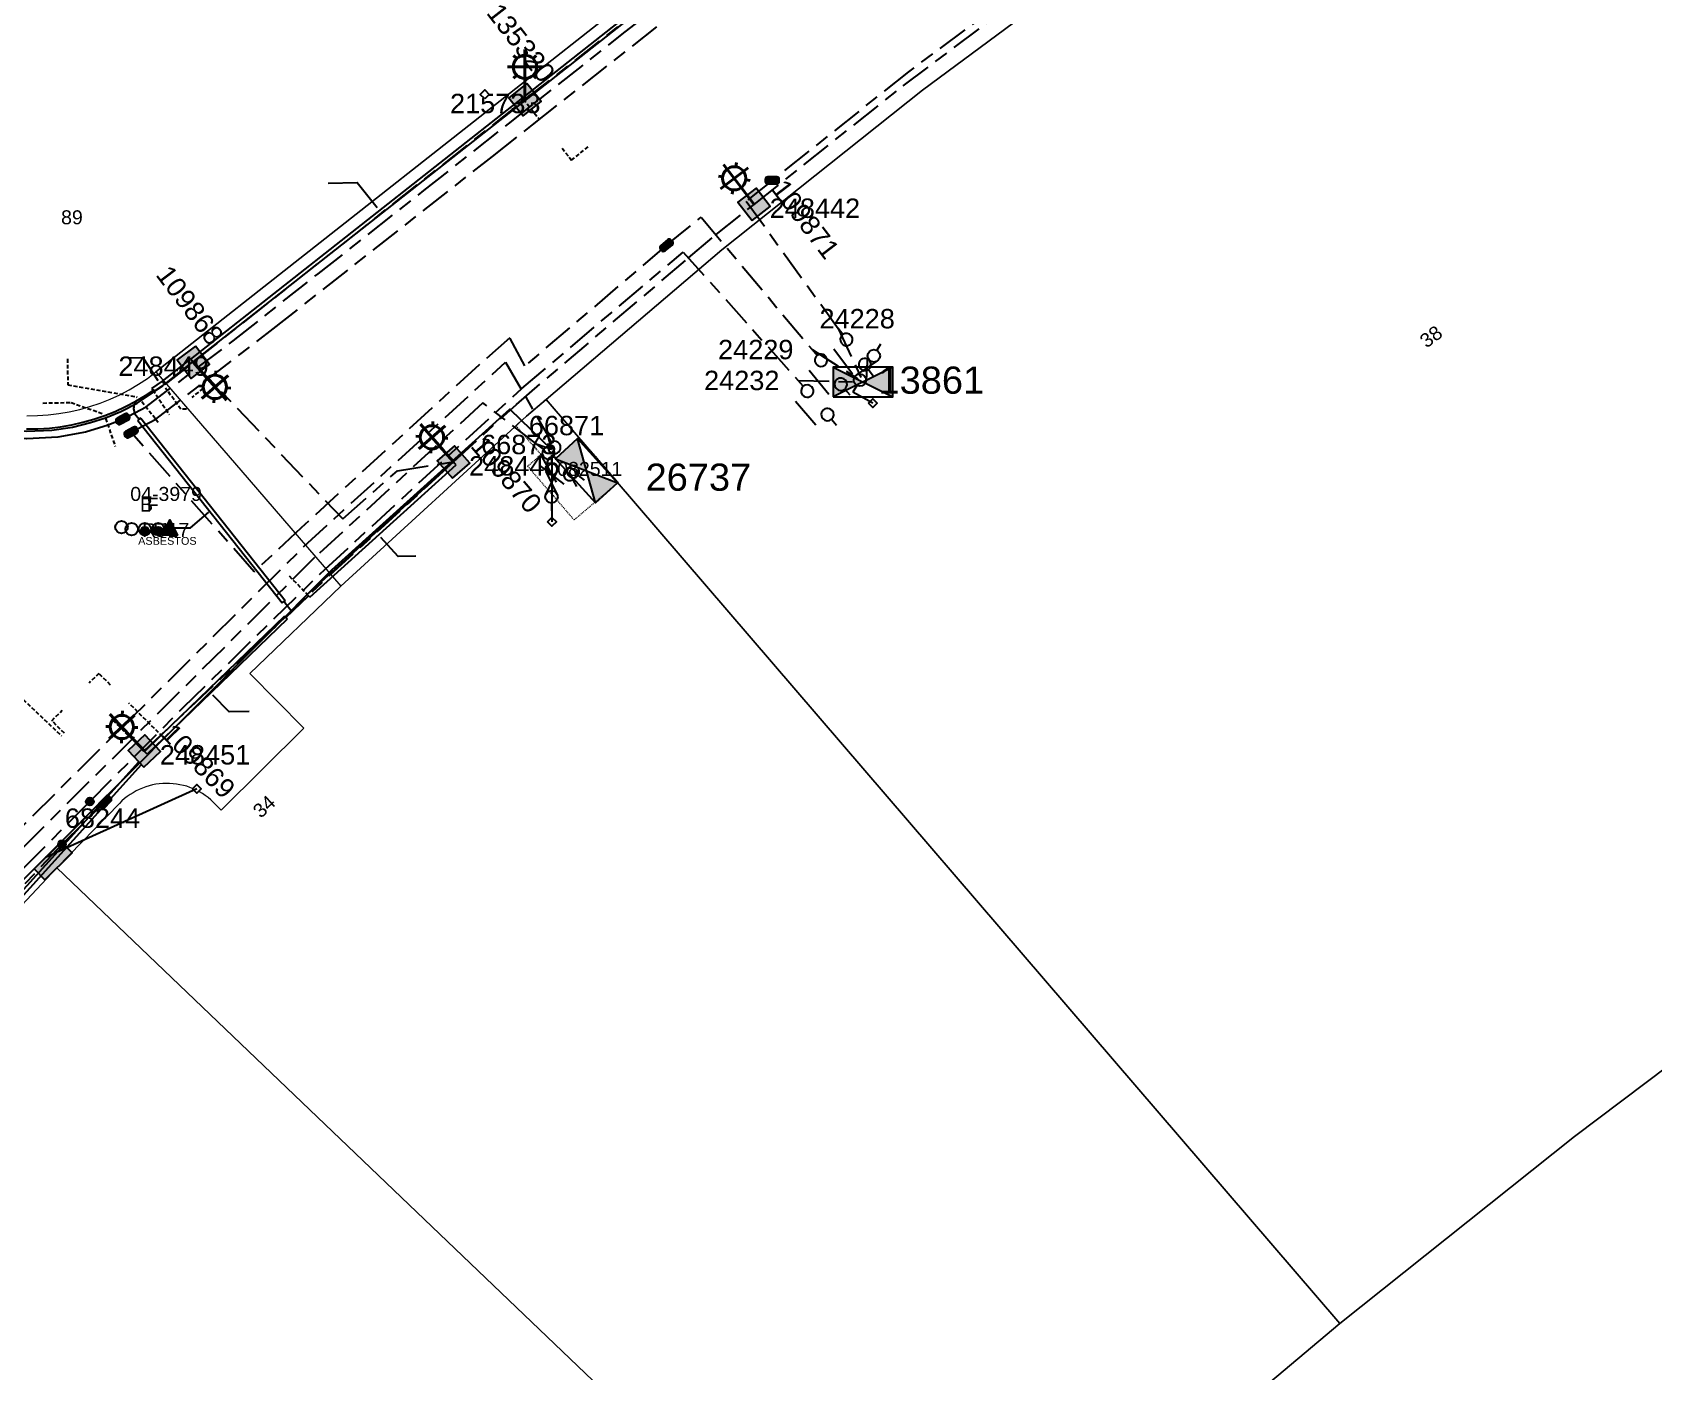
# Model space of a CAD drawing. Header units: metres. Extents: x 300847 to 302995, y 6235779 to 6237713.
# Drawn here: x 302286.1 to 302494.9, y 6236883.5 to 6237056.1 of the extents above; entities that cross this region are included whole.
import ezdxf
from ezdxf.enums import TextEntityAlignment as Align

# ---------------------------------------------------------------- set-up
doc = ezdxf.new("R2010")
doc.units = ezdxf.units.M
for name, pattern in [('Cable Exist UG', [8.2, 4, -1.2, 1.8, -1.2]), ('DASHED', [0.75, 0.5, -0.25]), ('HIDDEN', [0.375, 0.25, -0.125]), ('HIDDEN2', [0.1875, 0.125, -0.0625])]:
    doc.linetypes.add(name, pattern=pattern)
doc.layers.get('0').update_dxf_attribs({"color": 6})
for name, color, linetype, lineweight in [('Cadastre Buildings_SP_EXT', 9, 'Continuous', 5), ('Cadastre Land Parcels_SP_EXT', 9, 'Continuous', 5), ('Cadastre Other Property_SP_EXT', 9, 'HIDDEN', 5), ('Cadastre Roads_SP_EXT', 9, 'Continuous', 5)]:
    doc.layers.add(name, color=color, linetype=linetype, lineweight=lineweight)
for name, color, linetype in [('Duct_SP_EXT', 7, 'Continuous'), ('Equip_HV_EXT', 7, 'Continuous'), ('Equip_LV_EXT', 7, 'Continuous'), ('Equip_SL_EXT', 7, 'Continuous'), ('Equip_SP_SL_EXT', 7, 'Continuous'), ('Mains_HV_EXT', 7, 'Continuous'), ('Mains_LV_EXT', 7, 'Continuous'), ('Mains_SL_EXT', 7, 'Continuous'), ('Services_SP_EXT', 7, 'Continuous'), ('Sub_SP_EXT', 7, 'Continuous'), ('SupportsUG_SP_LV_EXT', 7, 'Continuous'), ('SupportsUG_SP_LV_SL_EXT', 7, 'Continuous'), ('Trench_SP_EXT', 7, 'Continuous'), ('UG_Details_SP_MISC', 7, 'Continuous')]:
    doc.layers.add(name, color=color, linetype=linetype)
doc.layers.add('UNKNOWN_FEATURES', color=1, linetype='DASHED', plot=False)
doc.styles.add('COLUMN_LABEL', font='arial.ttf')
doc.styles.add('iecARIAL', font='arial.ttf', dxfattribs={"height": 2})
doc.styles.add('iecNAME', font='times.ttf')
doc.styles.add('POLE_LABEL', font='arial.ttf')
doc.styles.get("Standard").update_dxf_attribs({"font": 'arial.ttf'})
doc.styles.add('SWITCH_LABEL', font='arial.ttf', dxfattribs={"height": 2.5})
doc.linetypes.add('Cable E UG', pattern='A,6,-0.5,["E",Standard,S=1.7,R=0,X=0.5,Y=-1],-2.9', length=9.4)

# ---------------------------------------------------------------- blocks, each defined once
blk = doc.blocks.new('SUB_PADMOUNT_EXT')
for points in [[(0, 0), (-3.84, 1.92), (-3.84, -1.92)], [(0, 0), (3.84, 1.92), (3.84, -1.92)]]:
    blk.add_hatch(color=256).paths.add_polyline_path(points)
for p, q in [((3.84, 1.92), (-3.84, -1.92)), ((-3.84, 1.92), (3.84, -1.92))]:
    blk.add_line(p, q)
blk.add_lwpolyline([(-3.84, -1.92), (3.84, -1.92), (3.84, 1.92), (-3.84, 1.92)], close=True)
for tag, height, flags, p in [('ASSET_NUM', 3.5, 8, (2, 2)), ('STREET_CODE', 0.2, 9, (1.5, 0)), ('CONSTRUCTED_VOLTAGE', 0.2, 9, (1.5, -0.2)), ('OPERATING_VOLTAGE', 0.2, 9, (1.5, -0.6)), ('ORIENTATION', 0.2, 9, (1.5, -0.8)), ('OWNED_BY', 0.2, 9, (1.5, -1)), ('OPERATED_BY', 0.2, 9, (1.5, -1.2)), ('SECONDARY_VOLTAGE', 0.2, 9, (1.5, -1.6)), ('STATE', 0.2, 9, (1.5, -1.8)), ('NO_PHASES', 0.2, 9, (1.5, -0.4)), ('MAINTAINED_BY', 0.2, 9, (1.5, -1.4)), ('PARENT', 0.2, 9, (1.5, -2)), ('SUBSTATION_TYPE', 0.2, 9, (1.5, -2.2)), ('STREETNAME', 0.2, 9, (1.5, -3)), ('SUBURB', 0.2, 9, (1.5, -3.2)), ('Z', 0.2, 1, (1.5, -3.6)), ('USAGE', 0.2, 9, (1.5, -2.4)), ('LEGEND', 0.2, 9, (1.5, -2.6)), ('LOCATION', 0.2, 9, (1.5, -2.8)), ('NOTES', 0.2, 9, (1.5, -3.4))]:
    blk.add_attdef(tag, text='', height=height, dxfattribs=dict(flags=flags)).set_placement(p, align=Align.MIDDLE_LEFT)
blk = doc.blocks.new('*U62')
for points in [[(0, 0), (-4, 1.55), (-1.16, 4.13)], [(0, 0), (1.16, -4.13), (4, -1.55)]]:
    blk.add_hatch(color=256).paths.add_polyline_path(points)
for p, q in [((1.16, -4.13), (-1.16, 4.13)), ((-4, 1.55), (4, -1.55))]:
    blk.add_line(p, q)
blk.add_lwpolyline([(4, -1.55), (-1.16, 4.13), (-4, 1.55), (1.16, -4.13)], close=True)
for tag, height, flags, p in [('ASSET_NUM', 3.5, 8, (2, 2)), ('STREET_CODE', 0.2, 9, (1.5, 0)), ('CONSTRUCTED_VOLTAGE', 0.2, 9, (1.5, -0.2)), ('OPERATING_VOLTAGE', 0.2, 9, (1.5, -0.6)), ('ORIENTATION', 0.2, 9, (1.5, -0.8)), ('OWNED_BY', 0.2, 9, (1.5, -1)), ('OPERATED_BY', 0.2, 9, (1.5, -1.2)), ('SECONDARY_VOLTAGE', 0.2, 9, (1.5, -1.6)), ('STATE', 0.2, 9, (1.5, -1.8)), ('NO_PHASES', 0.2, 9, (1.5, -0.4)), ('MAINTAINED_BY', 0.2, 9, (1.5, -1.4)), ('PARENT', 0.2, 9, (1.5, -2)), ('SUBSTATION_TYPE', 0.2, 9, (1.5, -2.2)), ('STREETNAME', 0.2, 9, (1.5, -3)), ('SUBURB', 0.2, 9, (1.5, -3.2)), ('Z', 0.2, 1, (1.5, -3.6)), ('USAGE', 0.2, 9, (1.5, -2.4)), ('LEGEND', 0.2, 9, (1.5, -2.6)), ('LOCATION', 0.2, 9, (1.5, -2.8)), ('NOTES', 0.2, 9, (1.5, -3.4))]:
    blk.add_attdef(tag, text='', height=height, dxfattribs=dict(flags=flags)).set_placement(p, align=Align.MIDDLE_LEFT)
blk = doc.blocks.new('COLUMN_EXT')
blk.add_hatch(color=256).paths.add_polyline_path([(-1.49, 1.48), (-1.49, -1.49), (1.48, -1.49), (1.48, 1.48)])
blk.add_lwpolyline([(-1.49, -1.49), (1.48, -1.49), (1.48, 1.48), (-1.49, 1.48)], close=True)
for tag, height, style, flags, p in [('ASSET_NUM', 2.5, 'COLUMN_LABEL', 8, (2, 2)), ('STRUCTURE_PLANT_NUMBER', 0.2, 'POLE_LABEL', 9, (1.81, 0.03)), ('STREET_CODE', 0.2, 'COLUMN_LABEL', 9, (1.81, -0.2))]:
    blk.add_attdef(tag, text='', height=height, dxfattribs=dict(style=style, flags=flags)).set_placement(p, align=Align.MIDDLE_LEFT)
at = {"flags": 9}
for tag, p in [('COLUMN_TYPE', (1.81, -0.4)), ('OWNED_BY', (1.81, -0.6)), ('STATE', (1.81, -0.8)), ('USAGE', (1.81, -1)), ('STREETNAME', (1.81, -1.6)), ('SUBURB', (1.81, -1.8)), ('LEGEND', (1.81, -1.2)), ('LOCATION', (1.81, -1.4)), ('NOTES', (1.81, -2))]:
    blk.add_attdef(tag, text='', height=0.2, dxfattribs=at).set_placement(p, align=Align.MIDDLE_LEFT)
at = {"flags": 1}
blk.add_attdef('Z', (1.81, -2.35), '', height=0.2, dxfattribs=at)
blk = doc.blocks.new('PILLAR_EXT')
blk.add_hatch(color=256).paths.add_polyline_path([(-2.475, 0.99), (-2.475, -0.99), (2.475, -0.99), (2.475, 0.99)])
blk.add_lwpolyline([(-2.475, -0.99), (2.475, -0.99), (2.475, 0.99), (-2.475, 0.99)], close=True)
at = {"style": 'iecARIAL', "flags": 8}
blk.add_attdef('ASSET_NUM', (1.5, 3.5), '', height=2.5, dxfattribs=at)
for tag, p, flags in [('OWNED_BY', (0, -0.2), 9), ('STATE', (0, -0.4), 9), ('SUPPORT_TYPE', (0, -0.6), 9), ('STREETNAME', (0, -1.8), 9), ('SUBURB', (0, -2), 1), ('USAGE', (0, -0.8), 9), ('LEGEND', (0, -1), 9), ('LOCATION', (0, -1.2), 9), ('NOTES', (0, -1.4), 9), ('PARENT', (0, -1.6), 9)]:
    blk.add_attdef(tag, p, '', height=0.2, dxfattribs=dict(flags=flags))
blk = doc.blocks.new('DUCT_EXT')
blk.add_circle((0, 0.8), 0.8)
at = {"flags": 1}
blk.add_attdef('Z', (0, 0), '', height=0.2, dxfattribs=at)
at = {"flags": 9}
for tag, p in [('DUCT_CODE', (0, 0)), ('XSECT_TYPE', (0, -0.2)), ('STATE', (0, -0.6)), ('FB_REFERENCE', (0, -0.4)), ('NOTES', (0, -0.8))]:
    blk.add_attdef(tag, text='', height=0.2, dxfattribs=at).set_placement(p, align=Align.MIDDLE_LEFT)
blk = doc.blocks.new('SL_LANTERN_EXT')
at = {"lineweight": 40}
for p, q in [((0, 1.97), (0, 6.47)), ((-2.25, 4.22), (2.25, 4.22)), ((-1.46, 5.68), (-1.06, 5.28)), ((1.46, 5.68), (1.06, 5.28)), ((-1.46, 2.76), (-1.06, 3.16)), ((0, 0), (0, 2.72)), ((1.46, 2.76), (1.06, 3.16))]:
    blk.add_line(p, q, dxfattribs=at)
blk.add_circle((0, 4.22), 1.5, dxfattribs=at)
at = {"style": 'iecARIAL', "flags": 8}
blk.add_attdef('ASSET_NUM', (1.5, 1.5), '', height=2.5, dxfattribs=at)
for tag, p, height, flags in [('OPERATING_VOLTAGE', (0.98, -1.65), 0.2, 9), ('ORIENTATION', (0.98, -1.85), 0.2, 9), ('OWNED_BY', (0.98, -2.05), 0.2, 9), ('STATE', (0.98, -2.25), 0.2, 9), ('CONSTRUCTED_VOLTAGE', (0.98, -0.65), 0.2, 9), ('CONTROL_TYPE', (0.98, -0.85), 0.2, 9), ('LANTERN_PURPOSE', (0.98, -1.05), 0.2, 9), ('LANTERN_TYPE', (0.98, -1.25), 0.2, 9), ('NO_PHASES', (0.98, -1.45), 0.2, 9), ('LNUMBER', (2.18, -3.25), 2.5, 8), ('USAGE', (0.98, -2.45), 0.2, 9), ('CEXIST', (0.98, -2.65), 0.2, 9), ('CNEW', (0.98, -2.85), 0.2, 9), ('CNUMBER', (0.98, -3.05), 0.2, 9), ('CREMOVE', (0.98, -3.25), 0.2, 9), ('CREPLACE', (0.98, -3.45), 0.2, 9), ('LKINGHEIGHT', (0.98, -3.65), 0.2, 9), ('LBRACKET', (0.98, -3.85), 0.2, 9), ('LBRACKETVOCAB', (0.98, -4.05), 0.2, 9), ('LCATEGORY', (0.98, -4.25), 0.2, 9), ('LCHARGE1', (0.98, -4.45), 0.2, 9), ('LCHARGE1PERCENT', (0.98, -4.65), 0.2, 9), ('LCHARGE2', (0.98, -4.85), 0.2, 9), ('LCHARGE2PERCENT', (0.98, -5.05), 0.2, 9), ('LCHARGE3', (0.98, -5.25), 0.2, 9), ('LCHARGE3PERCENT', (0.98, -5.45), 0.2, 9), ('LEXIST', (0.98, -5.65), 0.2, 9), ('LLAMP', (0.98, -5.85), 0.2, 9), ('LLAMPVOCAB', (0.98, -6.05), 0.2, 9), ('LMAST', (0.98, -6.25), 0.2, 9), ('LMASTVOCAB', (0.98, -6.45), 0.2, 9), ('LNEW', (0.98, -6.65), 0.2, 9), ('LANTNUMBER', (0.98, -6.85), 0.2, 9), ('LOUTREACH', (0.98, -7.25), 0.2, 9), ('LOUTREACHVOCAB', (0.98, -7.45), 0.2, 9), ('LRATECODE', (0.98, -7.65), 0.2, 9), ('LREMOVE', (0.98, -7.85), 0.2, 9), ('LREPLACE', (0.98, -8.05), 0.2, 9), ('LTYPE', (0.98, -8.25), 0.2, 9), ('LTYPEVOCAB', (0.98, -8.45), 0.2, 9), ('STREETNAME', (0.98, -9.25), 0.2, 9), ('SUBURB', (0.98, -9.45), 0.2, 1), ('LEGEND', (0.98, -8.65), 0.2, 9), ('LOCATION', (0.98, -8.85), 0.2, 9), ('NOTES', (0.98, -9.05), 0.2, 9)]:
    blk.add_attdef(tag, p, '', height=height, dxfattribs=dict(flags=flags))
blk = doc.blocks.new('CCP_EXT')
at = {"flags": 9}
for tag, p in [('STATE', (0, -1.8)), ('NOTES', (0, -2))]:
    blk.add_attdef(tag, text='', height=0.2, dxfattribs=at).set_placement(p, align=Align.MIDDLE_LEFT)
blk.add_wipeout([(0, 0.57), (0.57, 0), (0, -0.57), (-0.57, 0)])
blk.add_lwpolyline([(-0.57, 0), (0, 0.57), (0.57, 0), (0, -0.57), (-0.57, 0)])
at = {"flags": 1}
blk.add_attdef('Z', (0, 0), '', height=0.2, dxfattribs=at)
at = {"flags": 9}
for tag, p in [('CCP_TYPE', (0, 0)), ('CONSTRUCTED_VOLTAGE', (0, -0.2)), ('OPERATING_VOLTAGE', (0, -0.6)), ('ORIENTATION', (0, -0.8)), ('OWNED_BY', (0, -1)), ('NO_PHASES', (0, -0.4)), ('USAGE', (0, -1.2)), ('LEGEND', (0, -1.4)), ('LIFE_SUPPORT', (0, -1.6))]:
    blk.add_attdef(tag, text='', height=0.2, dxfattribs=at).set_placement(p, align=Align.MIDDLE_LEFT)
blk = doc.blocks.new('HV_STJ_EXT')
h = blk.add_hatch(color=256)
edge = h.paths.add_edge_path()
edge.add_ellipse((-0.59, 0.13), major_axis=(0.226, 0.226), ratio=1, start_angle=45, end_angle=135)
edge.add_line((-0.91, 0.13), (-0.91, -0.13))
edge.add_ellipse((-0.59, -0.13), major_axis=(0.226, 0.226), ratio=1, start_angle=135, end_angle=225)
edge.add_line((-0.59, -0.45), (0.59, -0.45))
edge.add_ellipse((0.59, -0.13), major_axis=(-0.226, 0.226), ratio=1, start_angle=135, end_angle=225)
edge.add_line((0.91, -0.13), (0.91, 0.13))
edge.add_ellipse((0.59, 0.13), major_axis=(-0.226, 0.226), ratio=1, start_angle=225, end_angle=315)
edge.add_line((0.59, 0.45), (-0.59, 0.45))
blk.add_lwpolyline([(-0.91, 0.13), (-0.91, -0.13, 0.414214), (-0.59, -0.45), (0.59, -0.45, 0.414214), (0.91, -0.13), (0.91, 0.13, 0.414214), (0.59, 0.45), (-0.59, 0.45, 0.414214)], format="xyb", close=True)
for tag, flags, p in [('ORIENTATION', 9, (1.5, 0)), ('Z', 1, (1.5, -0.8)), ('USAGE', 9, (1.5, -0.2)), ('LEGEND', 9, (1.5, -0.4)), ('NOTES', 9, (1.5, -0.6))]:
    blk.add_attdef(tag, text='', height=0.2, dxfattribs=dict(flags=flags)).set_placement(p, align=Align.MIDDLE_LEFT)
blk = doc.blocks.new('SL_STJ_EXT')
h = blk.add_hatch(color=256)
edge = h.paths.add_edge_path()
edge.add_ellipse((-0.59, 0.13), major_axis=(0.226, 0.226), ratio=1, start_angle=45, end_angle=135)
edge.add_line((-0.91, 0.13), (-0.91, -0.13))
edge.add_ellipse((-0.59, -0.13), major_axis=(0.226, 0.226), ratio=1, start_angle=135, end_angle=225)
edge.add_line((-0.59, -0.45), (0.59, -0.45))
edge.add_ellipse((0.59, -0.13), major_axis=(-0.226, 0.226), ratio=1, start_angle=135, end_angle=225)
edge.add_line((0.91, -0.13), (0.91, 0.13))
edge.add_ellipse((0.59, 0.13), major_axis=(-0.226, 0.226), ratio=1, start_angle=225, end_angle=315)
edge.add_line((0.59, 0.45), (-0.59, 0.45))
blk.add_lwpolyline([(-0.91, 0.13), (-0.91, -0.13, 0.414214), (-0.59, -0.45), (0.59, -0.45, 0.414214), (0.91, -0.13), (0.91, 0.13, 0.414214), (0.59, 0.45), (-0.59, 0.45, 0.414214)], format="xyb", close=True)
at = {"flags": 1}
blk.add_attdef('Z', (0, 0), '', height=0.2, dxfattribs=at)
at = {"flags": 9}
for tag, p in [('ORIENTATION', (0, 0)), ('USAGE', (0, -0.2)), ('LEGEND', (0, -0.4)), ('NOTES', (0, -0.6))]:
    blk.add_attdef(tag, text='', height=0.2, dxfattribs=at).set_placement(p, align=Align.MIDDLE_LEFT)
blk = doc.blocks.new('WARNING_FEATURE_EXT')
h = blk.add_hatch(color=2)
h.dxf.hatch_style = 1
h.paths.add_polyline_path([(0, 1.99), (-0.99, 0), (1, 0)])
at = {"color": 18, "true_color": 0x000000}
blk.add_lwpolyline([(-0.99, 0), (0, 1.99), (1, 0)], close=True, dxfattribs=at)
at = {"color": 18, "true_color": 0x000000, "insert": (0, 0.87), "char_height": 1.5, "attachment_point": 5, "line_spacing_factor": 1.5, "style": 'iecNAME'}
blk.add_mtext_dynamic_manual_height_columns('!', width=1.5, gutter_width=4, heights=[0], dxfattribs=at)
at = {"color": 2, "flags": 1}
for tag, p in [('STATE', (1.19, 2.01)), ('HAZMAT_ID', (1.19, 0.72))]:
    blk.add_attdef(tag, p, '', height=0.8, dxfattribs=at)
at = {"color": 2}
blk.add_attdef('WARNING_TYPE', text='', height=1, dxfattribs=at).set_placement((-4.07, -1.22), (4.88, -1.22), align=Align.ALIGNED)
at = {"color": 2, "flags": 1}
blk.add_attdef('WARNING_DESC', text='', height=0.8, dxfattribs=at).set_placement((1.19, -0.56), align=Align.MIDDLE_CENTER)
blk = doc.blocks.new('LV_UG_DFUSE_CLOSED_EXT')
for points in [[(1, 0), (0, 0)], [(5.04, 0.73), (2.16, -0.72)], [(5.05, -0.71), (2.16, 0.72)], [(6.2, 0.01), (7.2, 0.01)]]:
    blk.add_lwpolyline(points)
for centre in [(1.8, 0), (5.4, 0.01)]:
    blk.add_circle(centre, 0.8)
at = {"flags": 9}
for tag, p in [('ACTUAL_STATUS', (0, 0)), ('CONSTRUCTED_VOLTAGE', (0, -0.2)), ('OPERATING_VOLTAGE', (0, -0.6)), ('ORIENTATION', (0, -0.8)), ('STATE', (0, -1)), ('SWITCH_TYPE', (0, -1.2)), ('NO_PHASES', (0, -0.4)), ('USAGE', (0, -1.4)), ('NOTES', (0, -1.6))]:
    blk.add_attdef(tag, text='', height=0.2, dxfattribs=at).set_placement(p, align=Align.MIDDLE_LEFT)
at = {"flags": 1}
blk.add_attdef('Z', (0, 0), '', height=0.2, dxfattribs=at)
blk = doc.blocks.new('SWG_HOLEC_SU_EXT')
blk.add_line((1.8, -2), (5.8, -2))
for points in [[(1, 0), (0, 0)], [(6.6, 0), (7.6, 0)]]:
    blk.add_lwpolyline(points)
for points in [[(1.8, -0.8, 1), (1.8, 0.8, 1)], [(5.8, -0.8, 1), (5.8, 0.8, 1)]]:
    blk.add_lwpolyline(points, format="xyb", close=True)
at = {"style": 'SWITCH_LABEL', "flags": 8}
blk.add_attdef('ASSET_NUM', text='', height=2.5, rotation=179.9544, dxfattribs=at).set_placement((-2.4, 0), align=Align.MIDDLE_LEFT)
at = {"flags": 1}
blk.add_attdef('Z', (0, 0), '', height=0.2, dxfattribs=at)
at = {"flags": 9}
for tag, p in [('ACTUAL_STATUS', (0, -0.4)), ('CONSTRUCTED_VOLTAGE', (0, -0.6)), ('OPERATING_VOLTAGE', (0, -1)), ('ORIENTATION', (0, -1.2)), ('OWNED_BY', (0, -1.4)), ('STATE', (0, -1.8)), ('SWITCH_TYPE', (0, -2)), ('NO_PHASES', (0, -0.8)), ('PARENT', (0, -1.6)), ('STREETNAME', (0, -2.6)), ('SUBURB', (0, -2.8)), ('USAGE', (0, -2.2)), ('LOCATION', (0, -2.4)), ('NOTES', (0, -3))]:
    blk.add_attdef(tag, text='', height=0.2, dxfattribs=at).set_placement(p, align=Align.MIDDLE_LEFT)
at = {"style": 'SWITCH_LABEL', "flags": 9}
blk.add_attdef('STREET_CODE', text='', height=0.2, dxfattribs=at).set_placement((0, -0.2), align=Align.MIDDLE_LEFT)
blk = doc.blocks.new('CABLE_LARGE_EXT')
h = blk.add_hatch(color=256)
edge = h.paths.add_edge_path()
edge.add_arc((0, 0.55), 0.55, 0, 360)
blk.add_circle((0, 0.55), 0.55)
at = {"flags": 1}
blk.add_attdef('Z', (0, 0), '', height=0.2, dxfattribs=at)
at = {"flags": 9}
for tag, p in [('COND_CODE', (0, 0)), ('STATE', (0, -0.4)), ('XSECT_SIZE', (0, -0.6)), ('FB_REFERENCE', (0, -0.2)), ('NOTES', (0, -0.8))]:
    blk.add_attdef(tag, text='', height=0.2, dxfattribs=at).set_placement(p, align=Align.MIDDLE_LEFT)
blk = doc.blocks.new('CONNECTOR_NODE_EXT')
h = blk.add_hatch(color=256)
edge = h.paths.add_edge_path()
edge.add_arc((0, 0), 0.5, 0, 360)
blk.add_circle((0, 0), 0.5)
at = {"flags": 1}
blk.add_attdef('Z', (0, 0), '', height=0.2, dxfattribs=at)
at = {"flags": 9}
for tag, p in [('CONNECTOR_TYPE', (0, 0)), ('CONSTRUCTED_VOLTAGE', (0, -0.2)), ('OPERATING_VOLTAGE', (0, -0.6)), ('ORIENTATION', (0, -0.8)), ('SUBTYPE', (0, -1)), ('NO_PHASES', (0, -0.4)), ('USAGE', (0, -1.2)), ('NOTES', (0, -1.4))]:
    blk.add_attdef(tag, text='', height=0.2, dxfattribs=at).set_placement(p, align=Align.MIDDLE_LEFT)

msp = doc.modelspace()

# ---------------------------------------------------------------- linework, layer by layer
at = {"layer": 'Cadastre Buildings_SP_EXT', "linetype": 'Continuous'}
msp.add_lwpolyline([(302377.81, 6236822.83), (302399.73, 6236842.73), (302289.25, 6236948.42), (302281.44, 6236940.14), (302254.84, 6236910.48), (302229.5, 6236879.76), (302227.6, 6236877.35), (302251.57, 6236858.36), (302341.24, 6236787.36), (302377.81, 6236822.83)], close=True, dxfattribs=at)
at = {"layer": 'Cadastre Land Parcels_SP_EXT', "linetype": 'Continuous'}
for points in [[(302285.37, 6237006.69), (302286.75, 6237006.7), (302288.12, 6237006.79), (302289.49, 6237006.96), (302290.85, 6237007.19), (302292.19, 6237007.49), (302293.51, 6237007.86), (302294.82, 6237008.3), (302296.1, 6237008.81), (302297.35, 6237009.39), (302298.57, 6237010.03), (302299.75, 6237010.73), (302300.9, 6237011.5), (302302, 6237012.32), (302386.66, 6237079.03), (302386.66, 6237079.03), (302391.02, 6237085.88), (302391.54, 6237094.17), (302387.57, 6237101.46), (302322.65, 6237167.31), (302277.35, 6237159.9)], [(302700.23, 6237054.26), (302672.28, 6237038.95), (302628.91, 6237013.34), (302593.48, 6236991.08), (302558.67, 6236967.87), (302521.29, 6236941.39), (302484.7, 6236913.81), (302454.49, 6236889.72), (302415.57, 6236856.98)], [(302415.57, 6236856.98), (302454.49, 6236889.72), (302454.49, 6236889.72), (302352.25, 6237008.78), (302349.75, 6237006.64), (302325.83, 6236984.71), (302314.1, 6236973.47), (302321.07, 6236966.43), (302310.41, 6236955.87), (302309.4, 6236956.89), (302309.07, 6236957.2), (302308.73, 6236957.48), (302308.37, 6236957.75), (302307.99, 6236958), (302307.61, 6236958.23), (302307.22, 6236958.44), (302306.81, 6236958.62), (302306.39, 6236958.79), (302305.97, 6236958.94), (302305.54, 6236959.06), (302305.1, 6236959.15), (302304.66, 6236959.23), (302304.22, 6236959.28), (302303.77, 6236959.31), (302303.32, 6236959.32), (302302.88, 6236959.3), (302302.43, 6236959.26), (302301.99, 6236959.2), (302301.55, 6236959.11), (302301.12, 6236959), (302300.69, 6236958.87), (302300.27, 6236958.71), (302299.86, 6236958.54), (302299.46, 6236958.34), (302299.07, 6236958.12), (302298.69, 6236957.88), (302298.32, 6236957.62), (302297.97, 6236957.35), (302297.63, 6236957.05), (302297.31, 6236956.74), (302289.25, 6236948.42), (302399.73, 6236842.73)]]:
    msp.add_lwpolyline(points, dxfattribs=at)
msp.add_lwpolyline([(302506.58, 6237061.41), (302482.27, 6237105.06), (302454.48, 6237087.15), (302432.48, 6237071.92), (302427.3, 6237068.33), (302400.76, 6237048.62), (302374.88, 6237028.04), (302352.25, 6237008.78), (302454.49, 6236889.72), (302484.7, 6236913.81), (302521.29, 6236941.39), (302558.67, 6236967.87), (302542.48, 6236996.95), (302526.56, 6237025.53), (302506.58, 6237061.41)], close=True, dxfattribs=at)
at = {"layer": 'Duct_SP_EXT'}
for p, q in [((302386.93, 6237077.38), (302349.2, 6237047.65)), ((302387.22, 6237077), (302349.5, 6237047.27)), ((302349.2, 6237047.65), (302349.35, 6237047.46)), ((302349.2, 6237047.65), (302349.35, 6237047.46)), ((302349.5, 6237047.27), (302349.35, 6237047.46)), ((302349.5, 6237047.27), (302349.35, 6237047.46)), ((302302.86, 6237011.14), (302306.48, 6237013.99)), ((302303.14, 6237010.75), (302306.78, 6237013.61)), ((302306.48, 6237013.99), (302306.63, 6237013.8)), ((302306.48, 6237013.99), (302306.63, 6237013.8)), ((302306.78, 6237013.61), (302306.63, 6237013.8)), ((302306.78, 6237013.61), (302306.63, 6237013.8)), ((302301.48, 6237010.21), (302302.86, 6237011.14)), ((302302.86, 6237011.14), (302303, 6237010.94)), ((302301.48, 6237010.21), (302301.61, 6237010.01)), ((302301.74, 6237009.81), (302301.61, 6237010.01)), ((302301.74, 6237009.81), (302303.14, 6237010.75)), ((302303.14, 6237010.75), (302303, 6237010.94)), ((302299.68, 6237006.09), (302299.86, 6237006.24)), ((302299.68, 6237006.09), (302318.28, 6236982.6)), ((302300.05, 6237006.39), (302299.86, 6237006.24)), ((302300.05, 6237006.39), (302318.66, 6236982.9)), ((302321.5, 6236983.67), (302340.33, 6237000.73)), ((302340.33, 6237000.73), (302340.5, 6237000.55)), ((302340.66, 6237000.37), (302340.5, 6237000.55)), ((302321.82, 6236983.32), (302340.66, 6237000.37)), ((302318.28, 6236982.6), (302318.47, 6236982.75)), ((302318.66, 6236982.9), (302318.47, 6236982.75)), ((302321.5, 6236983.67), (302321.66, 6236983.49)), ((302321.82, 6236983.32), (302321.66, 6236983.49)), ((302318.58, 6236980.84), (302302.7, 6236965.51)), ((302318.91, 6236980.49), (302303.03, 6236965.16)), ((302318.58, 6236980.84), (302318.74, 6236980.67)), ((302318.91, 6236980.49), (302318.74, 6236980.67)), ((302302.7, 6236965.51), (302300.55, 6236963.41)), ((302303.03, 6236965.16), (302300.89, 6236963.07)), ((302302.7, 6236965.51), (302302.87, 6236965.34)), ((302302.7, 6236965.51), (302302.87, 6236965.34)), ((302303.03, 6236965.16), (302302.87, 6236965.34)), ((302303.03, 6236965.16), (302302.87, 6236965.34)), ((302300.55, 6236963.41), (302300.72, 6236963.24)), ((302300.89, 6236963.07), (302300.72, 6236963.24))]:
    msp.add_line(p, q, dxfattribs=at)
at = {"layer": 'Duct_SP_EXT', "linetype": 'Continuous'}
for points in [[(302324.18, 6237036.66), (302327.93, 6237036.73), (302330.49, 6237033.5)], [(302298.5, 6237014.15), (302300.3, 6237014.19), (302302.27, 6237011.24)], [(302335.5, 6236988.61), (302333.2, 6236988.56), (302330.96, 6236990.98)], [(302314, 6236968.58), (302311.42, 6236968.53), (302309.32, 6236970.67)]]:
    msp.add_lwpolyline(points, dxfattribs=at)
at = {"layer": 'Duct_SP_EXT'}
msp.add_lwpolyline([(302303.83, 6236992.26), (302306.45, 6236992.25), (302308.84, 6236994.25)], dxfattribs=at)
at = {"layer": 'Mains_HV_EXT', "linetype": 'Cable Exist UG'}
for points in [[(302568.98, 6237156.45), (302534.51, 6237138.67), (302505.28, 6237122.34), (302498.43, 6237118.23), (302481.28, 6237107.96), (302464.13, 6237096.94), (302453.91, 6237090.35), (302435.59, 6237077.72), (302425.55, 6237070.77), (302419.36, 6237066.17), (302398.93, 6237051), (302381.39, 6237037)], [(302297.73, 6237006.26), (302295.86, 6237005.49), (302292.93, 6237004.58), (302289.37, 6237003.92), (302285.33, 6237003.69), (302280.01, 6237004.26), (302274.85, 6237005.78), (302269.44, 6237008.64), (302266.23, 6237011.13), (302263.3, 6237014.18), (302251.01, 6237009.75), (302222.13, 6237039.08), (302212.71, 6237048.94)], [(302381.39, 6237037), (302378.03, 6237034.34), (302389.87, 6237017.94)], [(302367.76, 6237028.65), (302372.24, 6237032.26), (302386.52, 6237015.21)], [(302389.87, 6237017.94), (302393.08, 6237011.02)], [(302386.52, 6237015.21), (302393.08, 6237011.02)], [(302384.72, 6237011.23), (302393.08, 6237011.02)], [(302293.49, 6236956.97), (302277.26, 6236940.66), (302257.11, 6236918.06), (302269.16, 6236906.81)]]:
    msp.add_lwpolyline(points, dxfattribs=at)
at = {"layer": 'Mains_LV_EXT', "linetype": 'Cable Exist UG'}
msp.add_lwpolyline([(302287.79, 6236949.77), (302283.76, 6236945.77)], dxfattribs=at)
at = {"layer": 'Mains_SL_EXT', "linetype": 'Cable Exist UG'}
for points in [[(302349.54, 6237047.41), (302390.33, 6237079.38)], [(302379.06, 6237033.92), (302398.27, 6237049.2), (302420.05, 6237065.52)], [(302340.34, 6237000.73), (302348.43, 6237008.14), (302370.61, 6237027.03), (302374.15, 6237030.02), (302379.06, 6237033.92)], [(302245.03, 6237011.46), (302256.05, 6237000.12), (302271.82, 6237008.38), (302273.2, 6237007.62), (302275.49, 6237006.61), (302278.03, 6237005.75), (302279.99, 6237005.3), (302281.79, 6237004.98), (302285.34, 6237004.68), (302288.59, 6237004.83), (302291.26, 6237005.23), (302293.56, 6237005.81), (302295.51, 6237006.43), (302297.49, 6237007.25), (302299.59, 6237008.31), (302303.18, 6237010.7), (302306.82, 6237013.57)], [(302306.82, 6237013.57), (302326.06, 6236993.41), (302333.12, 6236999.6), (302340.34, 6237000.73)], [(302300.51, 6236963.5), (302324.47, 6236986.19), (302340.34, 6237000.73)], [(302289.91, 6236951.48), (302295.46, 6236956.91)], [(302289.91, 6236951.48), (302269.92, 6236930.1)]]:
    msp.add_lwpolyline(points, dxfattribs=at)
at = {"layer": 'Trench_SP_EXT', "linetype": 'Cable Exist UG'}
for points in [[(302285.35, 6237004.99), (302286.81, 6237005.01), (302288.28, 6237005.1), (302289.73, 6237005.27), (302291.18, 6237005.52), (302292.61, 6237005.84), (302294.02, 6237006.24), (302295.41, 6237006.71), (302296.77, 6237007.25), (302298.1, 6237007.86), (302299.4, 6237008.54), (302300.66, 6237009.29), (302301.84, 6237010.08)], [(302318.46, 6236982.79), (302319.54, 6236981.43)], [(302318.74, 6236980.67), (302321.66, 6236983.49)]]:
    msp.add_lwpolyline(points, dxfattribs=at)
msp.add_lwpolyline([(302299.44, 6237008.56, 0.281376), (302299.3, 6237006.95), (302299.3, 6237006.95), (302299.86, 6237006.24)], format="xyb", dxfattribs=at)
at = {"layer": 'UG_Details_SP_MISC'}
for p, q in [((302280.62, 6236940.87), (302299.8, 6236962.09)), ((302280.98, 6236940.55), (302300.16, 6236961.77)), ((302299.8, 6236962.09), (302299.98, 6236961.93)), ((302300.16, 6236961.77), (302299.98, 6236961.93))]:
    msp.add_line(p, q, dxfattribs=at)
at = {"layer": 'UNKNOWN_FEATURES'}
for points in [[(302349.35, 6237047.46), (302351.32, 6237044.96)], [(302354.31, 6237041.16), (302355.53, 6237039.62), (302357.77, 6237041.39)], [(302290.6, 6237014), (302290.66, 6237010.67), (302299.58, 6237009.09)], [(302306.63, 6237013.8), (302308.64, 6237011.26)], [(302301.61, 6237010.01), (302303.71, 6237006.86)], [(302305.95, 6237007.53), (302305.22, 6237007.52), (302303.26, 6237010.24)], [(302308.06, 6237010.19), (302306.62, 6237009.05)], [(302287.45, 6237008.32), (302291.08, 6237008.39), (302295.12, 6237006.95)], [(302300.2, 6237008.51), (302302.28, 6237005.87)], [(302295.53, 6237006.35), (302296.75, 6237002.74)], [(302340.34, 6237000.72), (302337.52, 6237003.82)], [(302253.36, 6237000.07), (302289.85, 6236965.43)], [(302321.66, 6236983.49), (302319.08, 6236986.15)], [(302296.16, 6236971.99), (302294.65, 6236973.49), (302293.41, 6236972.24)], [(302302.87, 6236965.34), (302298.5, 6236969.67)], [(302290.22, 6236965.78), (302288.6, 6236967.39), (302289.94, 6236968.74)], [(302300.58, 6236963.38), (302296.33, 6236967.59)]]:
    msp.add_lwpolyline(points, dxfattribs=at)

# ---------------------------------------------------------------- block references
at = {"layer": 'Duct_SP_EXT'}
for name, p in [('DUCT_EXT', (302297.57, 6236991.53)), ('DUCT_EXT', (302298.88, 6236991.27)), ('DUCT_EXT', (302300.58, 6236991.27)), ('CABLE_LARGE_EXT', (302300.58, 6236991.27)), ('DUCT_EXT', (302302.29, 6236991.28)), ('CABLE_LARGE_EXT', (302302.29, 6236991.28))]:
    msp.add_blockref(name, p, dxfattribs=at)
ref = msp.add_blockref('WARNING_FEATURE_EXT', (302303.79, 6236991.28), dxfattribs=at)
ref.add_attrib('WARNING_TYPE', 'ASBESTOS', (302299.72, 6236990.06), dxfattribs={"layer": '0', "color": 2, "height": 1})
at = {"layer": 'Equip_HV_EXT'}
for name, p in [('HV_STJ_EXT', (302381.39, 6237037)), ('CONNECTOR_NODE_EXT', (302293.49, 6236956.98))]:
    msp.add_blockref(name, p, dxfattribs=at)
for p, rotation in [((302367.76, 6237028.65), 38.95818896476772), ((302297.73, 6237006.26), 27.70806256078003), ((302298.8, 6237004.55), 28.29214905690667)]:
    msp.add_blockref('HV_STJ_EXT', p, dxfattribs=dict(at, rotation=rotation))
ref = msp.add_blockref('SWG_HOLEC_SU_EXT', (302389.87, 6237017.94), dxfattribs=dict(at, rotation=306.4459531990081))
ref.add_attrib('ASSET_NUM', '24228', dxfattribs={"layer": '0', "height": 2.5, "style": 'SWITCH_LABEL'}).set_placement((302387.47, 6237019.19), align=Align.MIDDLE_LEFT)
ref = msp.add_blockref('SWG_HOLEC_SU_EXT', (302386.52, 6237015.21), dxfattribs=dict(at, rotation=309.6457405934502))
ref.add_attrib('ASSET_NUM', '24229', dxfattribs={"layer": '0', "height": 2.5, "style": 'SWITCH_LABEL'}).set_placement((302384.12, 6237016.46), align=Align.TOP_RIGHT)
ref = msp.add_blockref('SWG_HOLEC_SU_EXT', (302384.72, 6237011.23), dxfattribs=dict(at, rotation=310.7590885350712))
ref.add_attrib('ASSET_NUM', '24232', dxfattribs={"layer": '0', "height": 2.5, "style": 'SWITCH_LABEL'}).set_placement((302382.32, 6237012.48), align=Align.TOP_RIGHT)
ref = msp.add_blockref('SWG_HOLEC_SU_EXT', (302352.44, 6237004.17), dxfattribs=dict(at, rotation=299.6237486545361))
ref.add_attrib('ASSET_NUM', '66871', dxfattribs={"layer": '0', "height": 2.5, "style": 'SWITCH_LABEL'}).set_placement((302350.04, 6237005.42), align=Align.MIDDLE_LEFT)
ref = msp.add_blockref('SWG_HOLEC_SU_EXT', (302351.13, 6237002.98), dxfattribs=dict(at, rotation=322.773282774519))
ref.add_attrib('ASSET_NUM', '66873', dxfattribs={"layer": '0', "height": 2.5, "style": 'SWITCH_LABEL'}).set_placement((302348.74, 6237004.23), align=Align.TOP_CENTER)
at = {"layer": 'Equip_SL_EXT', "rotation": 45.06713219703697}
msp.add_blockref('SL_STJ_EXT', (302295.46, 6236956.91), dxfattribs=at)
at = {"layer": 'Equip_SL_EXT'}
msp.add_blockref('CONNECTOR_NODE_EXT', (302289.91, 6236951.48), dxfattribs=at)
at = {"layer": 'Equip_SP_SL_EXT'}
ref = msp.add_blockref('SL_LANTERN_EXT', (302349.54, 6237047.41), dxfattribs=at)
ref.add_attrib('ASSET_NUM', '135320', dxfattribs={"layer": '0', "height": 2.5, "rotation": 307.9791, "style": 'iecARIAL'}).set_placement((302351.05, 6237048.91), align=Align.BOTTOM_RIGHT)
ref = msp.add_blockref('SL_LANTERN_EXT', (302379.06, 6237033.92), dxfattribs=dict(at, rotation=37.45707045164594))
ref.add_attrib('ASSET_NUM', '109871', dxfattribs={"layer": '0', "height": 2.5, "rotation": 307.4208, "style": 'iecARIAL'}).set_placement((302380.56, 6237035.42), align=Align.BOTTOM_LEFT)
ref = msp.add_blockref('SL_LANTERN_EXT', (302306.82, 6237013.57), dxfattribs=dict(at, rotation=221.176946280435))
ref.add_attrib('ASSET_NUM', '109868', dxfattribs={"layer": '0', "height": 2.5, "rotation": 307.0981, "style": 'iecARIAL'}).set_placement((302308.32, 6237015.07), align=Align.BOTTOM_RIGHT)
ref = msp.add_blockref('SL_LANTERN_EXT', (302340.34, 6237000.73), dxfattribs=dict(at, rotation=41.25759967654702))
ref.add_attrib('ASSET_NUM', '109870', dxfattribs={"layer": '0', "height": 2.5, "rotation": 310.681, "style": 'iecARIAL'}).set_placement((302341.84, 6237002.23), align=Align.BOTTOM_LEFT)
ref = msp.add_blockref('SL_LANTERN_EXT', (302300.51, 6236963.5), dxfattribs=dict(at, rotation=43.11834812813807))
ref.add_attrib('ASSET_NUM', '109869', dxfattribs={"layer": '0', "height": 2.5, "rotation": 314.0903, "style": 'iecARIAL'}).set_placement((302302.01, 6236965), align=Align.BOTTOM_LEFT)
at = {"layer": 'Sub_SP_EXT'}
ref = msp.add_blockref('SUB_PADMOUNT_EXT', (302393.08, 6237011.02), dxfattribs=at)
ref.add_attrib('ASSET_NUM', '13861', dxfattribs={"layer": '0', "height": 3.5}).set_placement((302395.08, 6237011.27), align=Align.MIDDLE_LEFT)
ref = msp.add_blockref('*U62', (302357.47, 6236999.6), dxfattribs=at)
ref.add_attrib('ASSET_NUM', '26737', dxfattribs={"layer": '0', "height": 3.5}).set_placement((302365.08, 6236998.77), align=Align.MIDDLE_LEFT)
at = {"layer": 'SupportsUG_SP_LV_EXT'}
ref = msp.add_blockref('PILLAR_EXT', (302288.77, 6236949.34), dxfattribs=dict(at, rotation=44.87905652714327))
ref.add_attrib('ASSET_NUM', '68244', dxfattribs={"layer": '0', "height": 2.5, "style": 'iecARIAL'}).set_placement((302290.27, 6236952.84), align=Align.BOTTOM_LEFT)
at = {"layer": 'SupportsUG_SP_LV_SL_EXT'}
ref = msp.add_blockref('COLUMN_EXT', (302349.54, 6237047.41), dxfattribs=dict(at, rotation=218.3481081327833))
ref.add_attrib('ASSET_NUM', '215733', dxfattribs={"layer": '0', "height": 2.5, "style": 'COLUMN_LABEL'}).set_placement((302351.54, 6237048.16), align=Align.TOP_RIGHT)
ref = msp.add_blockref('COLUMN_EXT', (302379.06, 6237033.92), dxfattribs=dict(at, rotation=37.45707045164594))
ref.add_attrib('ASSET_NUM', '248442', dxfattribs={"layer": '0', "height": 2.5, "style": 'COLUMN_LABEL'}).set_placement((302381.06, 6237034.67), align=Align.TOP_LEFT)
ref = msp.add_blockref('COLUMN_EXT', (302306.82, 6237013.57), dxfattribs=dict(at, rotation=217.0618906392606))
ref.add_attrib('ASSET_NUM', '248449', dxfattribs={"layer": '0', "height": 2.5, "style": 'COLUMN_LABEL'}).set_placement((302308.82, 6237014.32), align=Align.TOP_RIGHT)
ref = msp.add_blockref('COLUMN_EXT', (302340.34, 6237000.73), dxfattribs=dict(at, rotation=41.25759967654702))
ref.add_attrib('ASSET_NUM', '248446', dxfattribs={"layer": '0', "height": 2.5, "style": 'COLUMN_LABEL'}).set_placement((302342.34, 6237001.48), align=Align.TOP_LEFT)
ref = msp.add_blockref('COLUMN_EXT', (302300.51, 6236963.5), dxfattribs=dict(at, rotation=43.11834812813807))
ref.add_attrib('ASSET_NUM', '248451', dxfattribs={"layer": '0', "height": 2.5, "style": 'COLUMN_LABEL'}).set_placement((302302.51, 6236964.25), align=Align.TOP_LEFT)

# ---------------------------------------------------------------- texts
at = {"layer": 'Cadastre Land Parcels_SP_EXT'}
msp.add_text('89', height=1.8, dxfattribs=at).set_placement((302289.79, 6237031.35))
for s, rotation, p in [('38', 36.6589, (302465.66, 6237015.33)), ('34', 42.18, (302315.51, 6236954.74))]:
    msp.add_text(s, height=1.8, rotation=rotation, dxfattribs=at).set_placement(p)
at = {"layer": 'Cadastre Other Property_SP_EXT'}
msp.add_text('082511', height=1.8, dxfattribs=at).set_placement((302353.69, 6236998.93))
at = {"layer": 'Duct_SP_EXT'}
for s, p in [('04-3979', (302298.7, 6236995.71)), ('B', (302299.96, 6236994.33)), ('F', (302300.81, 6236994.33)), ('R7', (302300.24, 6236991.04)), ('U17', (302301.69, 6236991.08))]:
    msp.add_text(s, height=1.8, dxfattribs=at).set_placement(p)

# ---------------------------------------------------------------- next in the draw order: block references
at = {"layer": 'Services_SP_EXT', "rotation": 90.0000000000002}
msp.add_blockref('CCP_EXT', (302344.35, 6237048.09), dxfattribs=at)
at = {"layer": 'Services_SP_EXT'}
for p in [(302394.34, 6237008.3), (302353.02, 6236993.01), (302307.28, 6236958.61)]:
    msp.add_blockref('CCP_EXT', p, dxfattribs=at)

# ---------------------------------------------------------------- next in the draw order: linework, layer by layer
at = {"layer": 'Cadastre Other Property_SP_EXT', "linetype": 'HIDDEN2'}
msp.add_lwpolyline([(302352.25, 6237008.78), (302349.77, 6237006.66), (302348.51, 6237005.52), (302348.39, 6237005.38), (302351.61, 6237001.67), (302349.88, 6237000.18), (302355.87, 6236993.26), (302361.54, 6236998.1), (302352.25, 6237008.78)], close=True, dxfattribs=at)
at = {"layer": 'Cadastre Roads_SP_EXT', "linetype": 'Continuous'}
msp.add_lwpolyline([(302535.96, 6237136.05), (302526.64, 6237148.89), (302516.33, 6237163.08), (302480.59, 6237142.78), (302437.09, 6237115.42), (302420.11, 6237103.84), (302393.83, 6237084.85), (302386.66, 6237079.03), (302302, 6237012.32), (302312.94, 6236999.65), (302325.83, 6236984.71), (302349.75, 6237006.64), (302352.25, 6237008.78), (302374.88, 6237028.04), (302400.76, 6237048.62), (302427.3, 6237068.33), (302432.48, 6237071.92), (302454.48, 6237087.15), (302482.27, 6237105.06), (302508.87, 6237120.98), (302535.96, 6237136.05)], close=True, dxfattribs=at)
at = {"layer": 'Duct_SP_EXT'}
for p, q in [((302349.2, 6237047.65), (302306.48, 6237013.99)), ((302349.5, 6237047.27), (302306.78, 6237013.61))]:
    msp.add_line(p, q, dxfattribs=at)
at = {"layer": 'Mains_HV_EXT', "linetype": 'Cable Exist UG'}
for points in [[(302297.73, 6237006.26), (302300.76, 6237007.84), (302311.97, 6237016.35), (302322.89, 6237024.96), (302336.51, 6237035.69), (302347.43, 6237044.3), (302362.07, 6237055.83), (302384.21, 6237073.18), (302386.51, 6237075.04), (302384.39, 6237079.02), (302381.88, 6237083.17), (302383.44, 6237084.39)], [(302298.8, 6237004.55), (302302.01, 6237006.26), (302317.12, 6237017.87), (302345.34, 6237040.1), (302350.49, 6237044.16), (302371.04, 6237060.36), (302383.65, 6237070.29), (302389.16, 6237074.68), (302386.64, 6237078.53), (302384.06, 6237082.64), (302383.44, 6237084.39)], [(302293.49, 6236956.97), (302305.47, 6236969.06), (302323.8, 6236986.93), (302349.14, 6237010.2), (302369.92, 6237027.76), (302384.72, 6237011.23)], [(302367.76, 6237028.65), (302349.53, 6237013.1), (302347.61, 6237016.7), (302343.63, 6237013.23), (302320.72, 6236992.24), (302314.68, 6236986.58), (302298.8, 6237004.55)], [(302155.37, 6236839.51), (302157.95, 6236837.11), (302161.65, 6236841.95), (302191.06, 6236879.33), (302204.96, 6236860.94), (302221.34, 6236881.66), (302248.68, 6236914.63), (302274.5, 6236943.56), (302321.1, 6236989.87), (302347.05, 6237013.6), (302352.44, 6237004.17), (302352.96, 6237002.35)], [(302352.96, 6237002.35), (302351.13, 6237002.98), (302344.13, 6237008.34), (302322.45, 6236988.4), (302275.88, 6236942.11), (302250.2, 6236913.32), (302222.4, 6236879.84), (302205.11, 6236857.9), (302191.1, 6236875.91), (302162.86, 6236840.31), (302158.1, 6236834.13), (302150.21, 6236840.67), (302148.76, 6236839.59)]]:
    msp.add_lwpolyline(points, dxfattribs=at)
at = {"layer": 'Mains_HV_EXT', "linetype": 'Cable E UG'}
msp.add_lwpolyline([(302287.79, 6236949.77), (302324.67, 6236986.81), (302347.61, 6237007.54), (302352.96, 6237002.35)], dxfattribs=at)
at = {"layer": 'Mains_SL_EXT', "linetype": 'Cable Exist UG'}
msp.add_lwpolyline([(302306.82, 6237013.57), (302349.54, 6237047.41)], dxfattribs=at)
at = {"layer": 'Services_SP_EXT'}
for points in [[(302394.34, 6237008.3), (302391.78, 6237009.72)], [(302353.01, 6237001.63), (302353.02, 6236993.01)], [(302307.28, 6236958.61), (302287.79, 6236949.77)]]:
    msp.add_lwpolyline(points, dxfattribs=at)

# ---------------------------------------------------------------- next in the draw order: block references
at = {"layer": 'Equip_LV_EXT'}
for p, rotation in [((302391.78, 6237009.72), 60.00000000000014), ((302353.01, 6237001.63), 269.3414568132368)]:
    msp.add_blockref('LV_UG_DFUSE_CLOSED_EXT', p, dxfattribs=dict(at, rotation=rotation))

doc.saveas('drawing.dxf')
